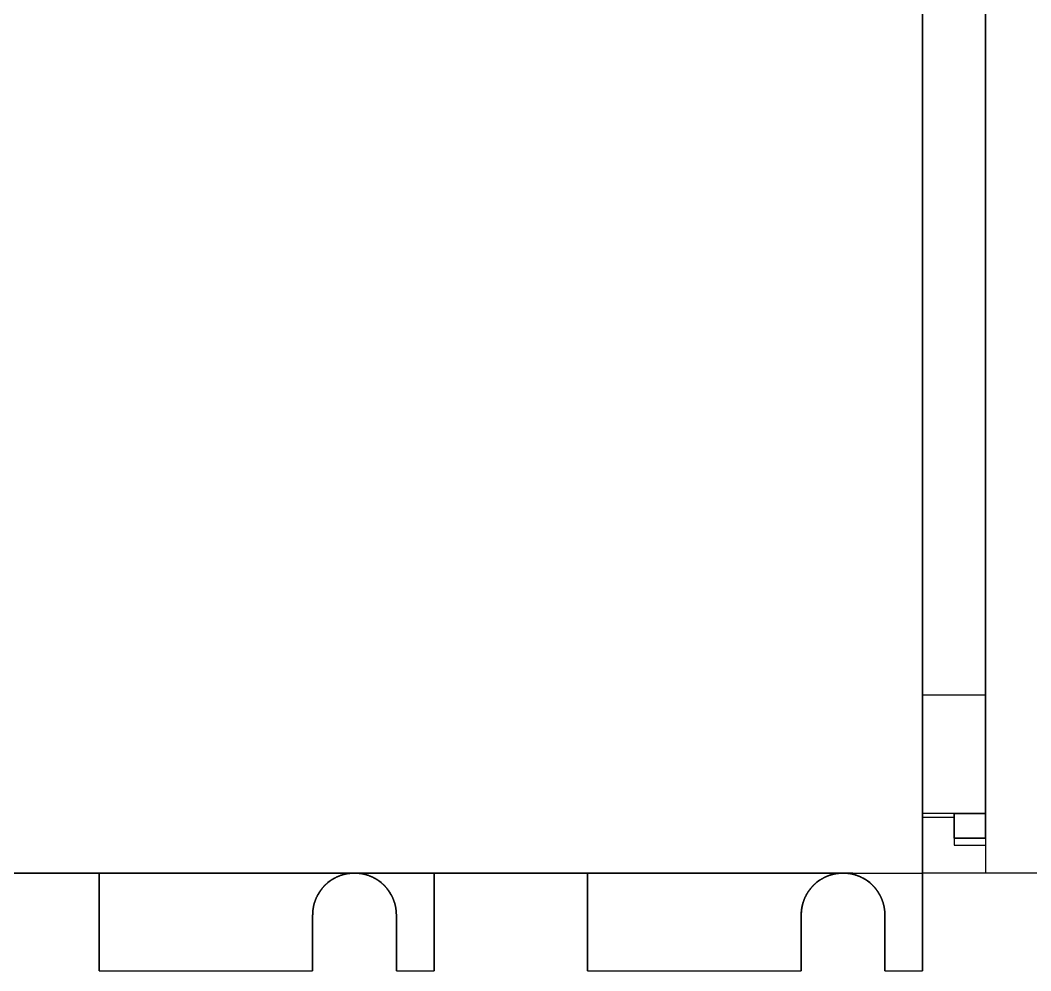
# Paper-space layout 'Sample Network Drawing - A1 Sheet' of a CAD drawing. Extents: x 49 to 806, y 22 to 564.
# Drawn here: x 581.06 to 588.3, y 123.68 to 130.48 of the extents above; entities that cross this region are included whole.
import ezdxf

# ---------------------------------------------------------------- set-up
doc = ezdxf.new("R2010")
doc.units = 0
doc.layers.add('N-EQPM-EXST', color=252, linetype='Continuous', lineweight=25)

psp = doc.layouts.new('Sample Network Drawing - A1 Sheet')

# ---------------------------------------------------------------- linework, layer by layer
at = {"layer": 'N-EQPM-EXST'}
for p, q in [((587.5297, 124.3752), (587.5297, 136.1752)), ((587.5297, 124.3752), (587.5297, 136.1752)), ((587.9797, 136.1752), (587.9797, 124.3752)), ((587.5297, 134.2502), (587.5297, 125.6502)), ((587.5297, 134.2502), (587.5297, 125.6502)), ((587.9797, 125.6502), (587.9797, 134.2502)), ((587.9797, 125.6502), (587.9797, 134.2502)), ((587.9797, 131.8502), (587.9797, 128.3502)), ((587.9797, 128.3502), (587.9797, 128.3502)), ((587.9797, 128.3502), (587.9797, 124.6252)), ((587.9797, 125.6502), (587.5297, 125.6502)), ((587.9797, 125.6502), (587.5297, 125.6502)), ((587.5297, 125.6502), (587.5297, 124.8021)), ((587.5297, 125.6502), (587.5297, 125.6502)), ((587.9797, 125.6502), (587.5297, 125.6502)), ((587.9797, 125.6502), (587.5297, 125.6502)), ((587.5297, 125.6502), (587.5297, 125.6502)), ((587.5297, 125.6502), (587.5297, 124.8021)), ((587.9797, 125.6502), (587.9797, 125.6502)), ((587.9797, 124.8021), (587.9797, 125.6502)), ((587.9797, 124.8021), (587.9797, 125.6502)), ((587.9797, 125.6502), (587.9797, 125.6502)), ((587.7547, 124.8021), (587.5297, 124.8021)), ((587.7547, 124.8021), (587.5297, 124.8021)), ((587.5297, 124.8021), (587.5297, 124.8021)), ((587.7547, 124.8021), (587.5297, 124.8021)), ((587.5297, 124.8021), (587.5297, 124.8021)), ((587.5297, 124.8021), (587.5297, 123.6752)), ((587.5297, 124.7752), (587.7547, 124.7752)), ((587.5297, 124.7752), (587.5297, 124.7752)), ((587.5297, 124.7752), (587.7547, 124.7752)), ((587.5297, 124.3752), (587.5297, 124.7752)), ((587.5297, 124.7752), (587.5297, 124.7752)), ((587.5297, 124.3752), (587.5297, 124.7752)), ((587.7547, 124.8021), (587.7547, 124.8002)), ((587.9797, 124.8021), (587.7547, 124.8021)), ((587.9797, 124.8021), (587.7547, 124.8021)), ((587.7547, 124.8021), (587.7547, 124.8021)), ((587.7547, 124.6252), (587.7547, 124.8021)), ((587.7547, 124.8021), (587.7547, 124.8002)), ((587.7547, 124.8021), (587.7547, 124.8021)), ((587.7547, 124.8002), (587.7547, 124.6252)), ((587.9797, 124.8002), (587.7547, 124.8002)), ((587.9797, 124.8002), (587.7547, 124.8002)), ((587.7547, 124.8002), (587.7547, 124.6252)), ((587.7547, 124.7752), (587.7547, 124.5752)), ((587.7547, 124.7752), (587.7547, 124.7752)), ((587.7547, 124.7752), (587.7547, 124.5752)), ((587.7547, 124.7752), (587.7547, 124.7752)), ((587.9797, 124.8002), (587.9797, 124.8021)), ((587.9797, 124.8002), (587.9797, 124.8021)), ((587.9797, 124.6252), (587.9797, 124.8002)), ((587.9797, 124.6252), (587.9797, 124.8002)), ((587.7547, 124.6252), (587.9797, 124.6252)), ((587.7547, 124.6252), (587.9797, 124.6252)), ((587.7547, 124.6252), (587.7547, 124.6252)), ((587.9797, 124.6252), (587.7547, 124.6252)), ((587.7547, 124.6252), (587.7547, 124.6252)), ((587.9797, 124.6252), (587.9797, 124.6252)), ((587.9797, 124.6252), (587.9797, 124.6252)), ((587.7547, 124.5752), (587.9797, 124.5752)), ((587.7547, 124.5752), (587.7547, 124.5752)), ((587.7547, 124.5752), (587.9797, 124.5752)), ((587.7547, 124.5752), (587.7547, 124.5752)), ((587.9797, 124.5752), (587.9797, 124.5752)), ((581.6297, 124.3752), (580.5297, 124.3752)), ((580.9797, 124.3752), (587.5297, 124.3752)), ((580.9797, 124.3752), (587.5297, 124.3752)), ((587.0297, 124.3752), (581.1297, 124.3752)), ((581.1297, 124.3752), (587.0297, 124.3752)), ((581.1297, 124.3752), (581.1297, 124.3752)), ((581.6297, 124.3752), (583.4597, 124.3752)), ((581.6297, 123.6752), (581.6297, 124.3752)), ((581.6297, 124.3752), (583.4597, 124.3752)), ((581.6297, 124.3752), (581.6297, 124.3752)), ((581.6297, 123.6752), (581.6297, 124.3752)), ((581.6297, 124.3752), (581.6297, 124.3752)), ((581.6297, 124.3752), (581.6297, 123.6752)), ((583.4597, 124.3752), (584.0297, 124.3752)), ((583.4597, 124.3752), (584.0297, 124.3752)), ((584.0297, 124.3752), (584.0297, 123.6752)), ((584.0297, 124.3752), (584.0297, 124.3752)), ((584.0297, 123.6752), (584.0297, 124.3752)), ((584.0297, 124.3752), (584.0297, 124.3752)), ((585.1297, 124.3752), (584.0297, 124.3752)), ((584.0297, 123.6752), (584.0297, 124.3752)), ((585.1297, 124.3752), (586.9597, 124.3752)), ((585.1297, 124.3752), (585.1297, 123.6752)), ((585.1297, 123.6752), (585.1297, 124.3752)), ((585.1297, 124.3752), (585.1297, 124.3752)), ((585.1297, 124.3752), (585.1297, 123.6752)), ((585.1297, 124.3752), (585.1297, 124.3752)), ((585.1297, 124.3752), (586.9597, 124.3752)), ((586.9597, 124.3752), (587.5297, 124.3752)), ((586.9597, 124.3752), (587.5297, 124.3752)), ((587.0297, 124.3752), (587.0297, 124.3752)), ((587.9797, 124.3752), (587.5297, 124.3752)), ((587.5297, 124.3752), (587.5297, 124.3752)), ((588.6297, 124.3752), (587.5297, 124.3752)), ((587.5297, 124.3752), (587.5297, 124.3752)), ((587.5297, 124.3752), (587.5297, 124.3752)), ((587.5297, 123.6752), (587.5297, 124.3752)), ((587.5297, 124.3752), (587.5297, 124.3752)), ((587.5297, 123.6752), (587.5297, 124.3752)), ((591.0297, 124.3752), (587.9797, 124.3752)), ((587.9797, 124.3752), (587.9797, 124.3752)), ((591.0297, 124.3752), (587.9797, 124.3752)), ((583.1597, 123.6752), (583.1597, 124.0752)), ((583.1597, 124.0752), (583.1597, 123.6752)), ((583.1597, 123.6752), (583.1597, 124.0752)), ((583.1597, 124.0752), (583.1597, 124.0752)), ((583.7597, 124.0752), (583.7597, 123.6752)), ((583.7597, 124.0752), (583.7597, 123.6752)), ((583.7597, 123.6752), (583.7597, 124.0752)), ((583.7597, 124.0752), (583.7597, 124.0752)), ((586.6597, 123.6752), (586.6597, 124.0752)), ((586.6597, 124.0752), (586.6597, 123.6752)), ((586.6597, 123.6752), (586.6597, 124.0752)), ((586.6597, 124.0752), (586.6597, 124.0752)), ((587.2597, 124.0752), (587.2597, 123.6752)), ((587.2597, 124.0752), (587.2597, 123.6752)), ((587.2597, 123.6752), (587.2597, 124.0752)), ((587.2597, 124.0752), (587.2597, 124.0752)), ((581.6297, 123.6752), (583.1597, 123.6752)), ((581.6297, 123.6752), (581.6297, 123.6752)), ((581.6297, 123.6752), (583.1597, 123.6752)), ((581.6297, 123.6752), (583.1597, 123.6752)), ((581.6297, 123.6752), (581.6297, 123.6752)), ((583.1597, 123.6752), (583.1597, 123.6752)), ((583.1597, 123.6752), (583.1597, 123.6752)), ((583.7597, 123.6752), (583.7597, 123.6752)), ((583.7597, 123.6752), (584.0297, 123.6752)), ((583.7597, 123.6752), (584.0297, 123.6752)), ((583.7597, 123.6752), (584.0297, 123.6752)), ((583.7597, 123.6752), (583.7597, 123.6752)), ((584.0297, 123.6752), (584.0297, 123.6752)), ((584.0297, 123.6752), (584.0297, 123.6752)), ((585.1297, 123.6752), (586.6597, 123.6752)), ((585.1297, 123.6752), (585.1297, 123.6752)), ((585.1297, 123.6752), (586.6597, 123.6752)), ((585.1297, 123.6752), (586.6597, 123.6752)), ((585.1297, 123.6752), (585.1297, 123.6752)), ((586.6597, 123.6752), (586.6597, 123.6752)), ((586.6597, 123.6752), (586.6597, 123.6752)), ((587.2597, 123.6752), (587.5297, 123.6752)), ((587.2597, 123.6752), (587.2597, 123.6752)), ((587.2597, 123.6752), (587.5297, 123.6752)), ((587.2597, 123.6752), (587.5297, 123.6752)), ((587.2597, 123.6752), (587.2597, 123.6752)), ((587.5297, 123.6752), (587.5297, 123.6752)), ((587.5297, 123.6752), (587.5297, 123.6752))]:
    psp.add_line(p, q, dxfattribs=at)
at = {"layer": 'N-EQPM-EXST', "flags": 128}
for points in [[(583.1601, 124.0752), (583.1601, 124.0776), (583.1601, 124.08), (583.1601, 124.0824), (583.1602, 124.0849), (583.1603, 124.0873), (583.1604, 124.0897), (583.1605, 124.0921), (583.1607, 124.0945), (583.1608, 124.0969), (583.161, 124.0993), (583.1612, 124.1017), (583.1614, 124.1041), (583.1617, 124.1065), (583.162, 124.1089), (583.1623, 124.1114), (583.1625, 124.1137), (583.1629, 124.1161), (583.1632, 124.1185), (583.1636, 124.1209), (583.1639, 124.1233), (583.1643, 124.1257), (583.1648, 124.1281), (583.1652, 124.1304), (583.1656, 124.1328), (583.1661, 124.1352), (583.1666, 124.1376), (583.1671, 124.1399), (583.1676, 124.1423), (583.1682, 124.1446), (583.1688, 124.147), (583.1693, 124.1493), (583.17, 124.1517), (583.1706, 124.154), (583.1712, 124.1563), (583.1719, 124.1586), (583.1726, 124.161), (583.1733, 124.1633), (583.174, 124.1656), (583.1747, 124.1679), (583.1755, 124.1702), (583.1763, 124.1725), (583.177, 124.1748), (583.1778, 124.177), (583.1787, 124.1793), (583.1795, 124.1816), (583.1804, 124.1838), (583.1813, 124.1861), (583.1822, 124.1883), (583.1831, 124.1906), (583.184, 124.1928), (583.185, 124.195), (583.186, 124.1972), (583.187, 124.1994), (583.188, 124.2016), (583.189, 124.2038), (583.19, 124.206), (583.1911, 124.2081), (583.1922, 124.2103), (583.1933, 124.2125), (583.1944, 124.2146), (583.1955, 124.2167), (583.1967, 124.2189), (583.1978, 124.221), (583.199, 124.2231), (583.2002, 124.2252), (583.2014, 124.2273), (583.2026, 124.2293), (583.2039, 124.2314), (583.2052, 124.2335), (583.2065, 124.2355), (583.2078, 124.2376), (583.2091, 124.2396), (583.2104, 124.2416), (583.2117, 124.2436), (583.2131, 124.2456), (583.2145, 124.2476), (583.2159, 124.2495), (583.2173, 124.2515), (583.2187, 124.2535), (583.2202, 124.2554), (583.2216, 124.2573), (583.2231, 124.2592), (583.2246, 124.2611), (583.2261, 124.263), (583.2276, 124.2649), (583.2291, 124.2668), (583.2307, 124.2686), (583.2323, 124.2705), (583.2338, 124.2723), (583.2354, 124.2741), (583.237, 124.2759), (583.2386, 124.2777), (583.2403, 124.2795), (583.242, 124.2812), (583.2436, 124.283), (583.2453, 124.2847), (583.247, 124.2865), (583.2487, 124.2882), (583.2504, 124.2898), (583.2521, 124.2915), (583.2539, 124.2932), (583.2557, 124.2949), (583.2574, 124.2965), (583.2592, 124.2981), (583.261, 124.2997), (583.2628, 124.3013), (583.2647, 124.3029), (583.2665, 124.3045), (583.2683, 124.306), (583.2702, 124.3076), (583.2721, 124.3091), (583.274, 124.3106), (583.2759, 124.3121), (583.2778, 124.3135), (583.2797, 124.315), (583.2817, 124.3165), (583.2836, 124.3179), (583.2855, 124.3193), (583.2875, 124.3207), (583.2895, 124.3221), (583.2915, 124.3234), (583.2935, 124.3248), (583.2955, 124.3261), (583.2975, 124.3274), (583.2996, 124.3287), (583.3016, 124.33), (583.3037, 124.3313), (583.3057, 124.3325), (583.3078, 124.3338), (583.3099, 124.335), (583.312, 124.3362), (583.3141, 124.3374), (583.3162, 124.3385), (583.3183, 124.3397), (583.3205, 124.3408), (583.3226, 124.3419), (583.3248, 124.343), (583.3269, 124.3441), (583.3291, 124.3452), (583.3313, 124.3462), (583.3334, 124.3472), (583.3356, 124.3482), (583.3378, 124.3492), (583.3401, 124.3502), (583.3423, 124.3512), (583.3445, 124.3521), (583.3467, 124.353), (583.349, 124.3539), (583.3512, 124.3548), (583.3535, 124.3557), (583.3557, 124.3565), (583.358, 124.3573), (583.3603, 124.3582), (583.3625, 124.359), (583.3648, 124.3597), (583.3671, 124.3605), (583.3694, 124.3612), (583.3717, 124.3619), (583.3741, 124.3626), (583.3764, 124.3633), (583.3787, 124.364), (583.381, 124.3646), (583.3833, 124.3652), (583.3857, 124.3659), (583.388, 124.3664), (583.3904, 124.367), (583.3927, 124.3676), (583.3951, 124.3681), (583.3974, 124.3686), (583.3998, 124.3691), (583.4022, 124.3696), (583.4045, 124.37), (583.4069, 124.3705), (583.4093, 124.3709), (583.4117, 124.3713), (583.4141, 124.3717), (583.4164, 124.372), (583.4188, 124.3724), (583.4212, 124.3727), (583.4236, 124.373), (583.426, 124.3732), (583.4284, 124.3735), (583.4308, 124.3738), (583.4332, 124.374), (583.4356, 124.3742), (583.438, 124.3744), (583.4404, 124.3746), (583.4428, 124.3747), (583.4453, 124.3748), (583.4477, 124.3749), (583.4501, 124.375), (583.4525, 124.3751), (583.4549, 124.3751), (583.4573, 124.3752), (583.4597, 124.3752), (583.4622, 124.3752), (583.4646, 124.3751), (583.467, 124.3751), (583.4694, 124.375), (583.4718, 124.3749), (583.4742, 124.3748), (583.4766, 124.3747), (583.479, 124.3746), (583.4814, 124.3744), (583.4838, 124.3742), (583.4863, 124.374), (583.4886, 124.3738), (583.4911, 124.3735), (583.4935, 124.3732), (583.4958, 124.373), (583.4983, 124.3727), (583.5007, 124.3724), (583.503, 124.372), (583.5054, 124.3717), (583.5078, 124.3713), (583.5102, 124.3709), (583.5126, 124.3705), (583.5149, 124.37), (583.5173, 124.3696), (583.5197, 124.3691), (583.522, 124.3686), (583.5244, 124.3681), (583.5268, 124.3676), (583.5291, 124.367), (583.5315, 124.3664), (583.5338, 124.3659), (583.5361, 124.3652), (583.5385, 124.3646), (583.5408, 124.364), (583.5431, 124.3633), (583.5454, 124.3626), (583.5477, 124.3619), (583.55, 124.3612), (583.5523, 124.3605), (583.5546, 124.3597), (583.5569, 124.359), (583.5592, 124.3582), (583.5615, 124.3573), (583.5637, 124.3565), (583.566, 124.3557), (583.5683, 124.3548), (583.5705, 124.3539), (583.5727, 124.353), (583.575, 124.3521), (583.5772, 124.3512), (583.5794, 124.3502), (583.5816, 124.3492), (583.5838, 124.3482), (583.586, 124.3472), (583.5882, 124.3462), (583.5904, 124.3452), (583.5926, 124.3441), (583.5947, 124.343), (583.5969, 124.3419), (583.599, 124.3408), (583.6011, 124.3397), (583.6033, 124.3385), (583.6054, 124.3374), (583.6075, 124.3362), (583.6096, 124.335), (583.6117, 124.3338), (583.6137, 124.3325), (583.6158, 124.3313), (583.6179, 124.33), (583.6199, 124.3287), (583.6219, 124.3274), (583.624, 124.3261), (583.626, 124.3248), (583.628, 124.3234), (583.63, 124.3221), (583.6319, 124.3207), (583.6339, 124.3193), (583.6359, 124.3179), (583.6378, 124.3165), (583.6398, 124.315), (583.6417, 124.3135), (583.6436, 124.3121), (583.6455, 124.3106), (583.6474, 124.3091), (583.6493, 124.3076), (583.6511, 124.306), (583.653, 124.3045), (583.6548, 124.3029), (583.6566, 124.3013), (583.6584, 124.2997), (583.6602, 124.2981), (583.662, 124.2965), (583.6638, 124.2949), (583.6656, 124.2932), (583.6673, 124.2915), (583.6691, 124.2898), (583.6708, 124.2882), (583.6725, 124.2865), (583.6742, 124.2847), (583.6759, 124.283), (583.6775, 124.2812), (583.6792, 124.2795), (583.6808, 124.2777), (583.6824, 124.2759), (583.684, 124.2741), (583.6856, 124.2723), (583.6872, 124.2705), (583.6888, 124.2686), (583.6903, 124.2668), (583.6919, 124.2649), (583.6934, 124.263), (583.6949, 124.2611), (583.6964, 124.2592), (583.6978, 124.2573), (583.6993, 124.2554), (583.7008, 124.2535), (583.7022, 124.2515), (583.7036, 124.2495), (583.705, 124.2476), (583.7064, 124.2456), (583.7077, 124.2436), (583.7091, 124.2416), (583.7104, 124.2396), (583.7117, 124.2376), (583.713, 124.2355), (583.7143, 124.2335), (583.7156, 124.2314), (583.7168, 124.2293), (583.718, 124.2273), (583.7193, 124.2252), (583.7205, 124.2231), (583.7216, 124.221), (583.7228, 124.2189), (583.7239, 124.2167), (583.7251, 124.2146), (583.7262, 124.2125), (583.7273, 124.2103), (583.7284, 124.2081), (583.7294, 124.206), (583.7305, 124.2038), (583.7315, 124.2016), (583.7325, 124.1994), (583.7335, 124.1972), (583.7345, 124.195), (583.7354, 124.1928), (583.7364, 124.1906), (583.7373, 124.1883), (583.7382, 124.1861), (583.7391, 124.1838), (583.7399, 124.1816), (583.7408, 124.1793), (583.7416, 124.177), (583.7424, 124.1748), (583.7432, 124.1725), (583.744, 124.1702), (583.7447, 124.1679), (583.7455, 124.1656), (583.7462, 124.1633), (583.7469, 124.161), (583.7476, 124.1586), (583.7482, 124.1563), (583.7489, 124.154), (583.7495, 124.1517), (583.7501, 124.1493), (583.7507, 124.147), (583.7513, 124.1446), (583.7518, 124.1423), (583.7523, 124.1399), (583.7528, 124.1376), (583.7533, 124.1352), (583.7538, 124.1328), (583.7543, 124.1304), (583.7547, 124.1281), (583.7551, 124.1257), (583.7555, 124.1233), (583.7559, 124.1209), (583.7563, 124.1185), (583.7566, 124.1161), (583.7569, 124.1137), (583.7572, 124.1114), (583.7575, 124.1089), (583.7578, 124.1065), (583.758, 124.1041), (583.7582, 124.1017), (583.7584, 124.0993), (583.7586, 124.0969), (583.7588, 124.0945), (583.7589, 124.0921), (583.759, 124.0897), (583.7592, 124.0873), (583.7592, 124.0849), (583.7593, 124.0824), (583.7594, 124.08), (583.7594, 124.0776), (583.7594, 124.0752), (583.7594, 124.0776), (583.7594, 124.08), (583.7593, 124.0824), (583.7592, 124.0849), (583.7592, 124.0873), (583.759, 124.0897), (583.7589, 124.0921), (583.7588, 124.0945), (583.7586, 124.0969), (583.7584, 124.0993), (583.7582, 124.1017), (583.758, 124.1041), (583.7578, 124.1065), (583.7575, 124.1089), (583.7572, 124.1114), (583.7569, 124.1137), (583.7566, 124.1161), (583.7563, 124.1185), (583.7559, 124.1209), (583.7555, 124.1233), (583.7551, 124.1257), (583.7547, 124.1281), (583.7543, 124.1304), (583.7538, 124.1328), (583.7533, 124.1352), (583.7528, 124.1376), (583.7523, 124.1399), (583.7518, 124.1423), (583.7513, 124.1446), (583.7507, 124.147), (583.7501, 124.1493), (583.7495, 124.1517), (583.7489, 124.154), (583.7482, 124.1563), (583.7476, 124.1586), (583.7469, 124.161), (583.7462, 124.1633), (583.7455, 124.1656), (583.7447, 124.1679), (583.744, 124.1702), (583.7432, 124.1725), (583.7424, 124.1748), (583.7416, 124.177), (583.7408, 124.1793), (583.7399, 124.1816), (583.7391, 124.1838), (583.7382, 124.1861), (583.7373, 124.1883), (583.7364, 124.1906), (583.7354, 124.1928), (583.7345, 124.195), (583.7335, 124.1972), (583.7325, 124.1994), (583.7315, 124.2016), (583.7305, 124.2038), (583.7294, 124.206), (583.7284, 124.2081), (583.7273, 124.2103), (583.7262, 124.2125), (583.7251, 124.2146), (583.7239, 124.2167), (583.7228, 124.2189), (583.7216, 124.221), (583.7205, 124.2231), (583.7193, 124.2252), (583.718, 124.2273), (583.7168, 124.2293), (583.7156, 124.2314), (583.7143, 124.2335), (583.713, 124.2355), (583.7117, 124.2376), (583.7104, 124.2396), (583.7091, 124.2416), (583.7077, 124.2436), (583.7064, 124.2456), (583.705, 124.2476), (583.7036, 124.2495), (583.7022, 124.2515), (583.7008, 124.2535), (583.6993, 124.2554), (583.6978, 124.2573), (583.6964, 124.2592), (583.6949, 124.2611), (583.6934, 124.263), (583.6919, 124.2649), (583.6903, 124.2668), (583.6888, 124.2686), (583.6872, 124.2705), (583.6856, 124.2723), (583.684, 124.2741), (583.6824, 124.2759), (583.6808, 124.2777), (583.6792, 124.2795), (583.6775, 124.2812), (583.6759, 124.283), (583.6742, 124.2847), (583.6725, 124.2865), (583.6708, 124.2882), (583.6691, 124.2898), (583.6673, 124.2915), (583.6656, 124.2932), (583.6638, 124.2949), (583.662, 124.2965), (583.6602, 124.2981), (583.6584, 124.2997), (583.6566, 124.3013), (583.6548, 124.3029), (583.653, 124.3045), (583.6511, 124.306), (583.6493, 124.3076), (583.6474, 124.3091), (583.6455, 124.3106), (583.6436, 124.3121), (583.6417, 124.3135), (583.6398, 124.315), (583.6378, 124.3165), (583.6359, 124.3179), (583.6339, 124.3193), (583.6319, 124.3207), (583.63, 124.3221), (583.628, 124.3234), (583.626, 124.3248), (583.624, 124.3261), (583.6219, 124.3274), (583.6199, 124.3287), (583.6179, 124.33), (583.6158, 124.3313), (583.6137, 124.3325), (583.6117, 124.3338), (583.6096, 124.335), (583.6075, 124.3362), (583.6054, 124.3374), (583.6033, 124.3385), (583.6011, 124.3397), (583.599, 124.3408), (583.5969, 124.3419), (583.5947, 124.343), (583.5926, 124.3441), (583.5904, 124.3452), (583.5882, 124.3462), (583.586, 124.3472), (583.5838, 124.3482), (583.5816, 124.3492), (583.5794, 124.3502), (583.5772, 124.3512), (583.575, 124.3521), (583.5727, 124.353), (583.5705, 124.3539), (583.5683, 124.3548), (583.566, 124.3557), (583.5637, 124.3565), (583.5615, 124.3573), (583.5592, 124.3582), (583.5569, 124.359), (583.5546, 124.3597), (583.5523, 124.3605), (583.55, 124.3612), (583.5477, 124.3619), (583.5454, 124.3626), (583.5431, 124.3633), (583.5408, 124.364), (583.5385, 124.3646), (583.5361, 124.3652), (583.5338, 124.3659), (583.5315, 124.3664), (583.5291, 124.367), (583.5268, 124.3676), (583.5244, 124.3681), (583.522, 124.3686), (583.5197, 124.3691), (583.5173, 124.3696), (583.5149, 124.37), (583.5126, 124.3705), (583.5102, 124.3709), (583.5078, 124.3713), (583.5054, 124.3717), (583.503, 124.372), (583.5007, 124.3724), (583.4983, 124.3727), (583.4958, 124.373), (583.4935, 124.3732), (583.4911, 124.3735), (583.4886, 124.3738), (583.4863, 124.374), (583.4838, 124.3742), (583.4814, 124.3744), (583.479, 124.3746), (583.4766, 124.3747), (583.4742, 124.3748), (583.4718, 124.3749), (583.4694, 124.375), (583.467, 124.3751), (583.4646, 124.3751), (583.4622, 124.3752), (583.4597, 124.3752), (583.4573, 124.3752), (583.4549, 124.3751), (583.4525, 124.3751), (583.4501, 124.375), (583.4477, 124.3749), (583.4453, 124.3748), (583.4428, 124.3747), (583.4404, 124.3746), (583.438, 124.3744), (583.4356, 124.3742), (583.4332, 124.374), (583.4308, 124.3738), (583.4284, 124.3735), (583.426, 124.3732), (583.4236, 124.373), (583.4212, 124.3727), (583.4188, 124.3724), (583.4164, 124.372), (583.4141, 124.3717), (583.4117, 124.3713), (583.4093, 124.3709), (583.4069, 124.3705), (583.4045, 124.37), (583.4022, 124.3696), (583.3998, 124.3691), (583.3974, 124.3686), (583.3951, 124.3681), (583.3927, 124.3676), (583.3904, 124.367), (583.388, 124.3664), (583.3857, 124.3659), (583.3833, 124.3652), (583.381, 124.3646), (583.3787, 124.364), (583.3764, 124.3633), (583.3741, 124.3626), (583.3717, 124.3619), (583.3694, 124.3612), (583.3671, 124.3605), (583.3648, 124.3597), (583.3625, 124.359), (583.3603, 124.3582), (583.358, 124.3573), (583.3557, 124.3565), (583.3535, 124.3557), (583.3512, 124.3548), (583.349, 124.3539), (583.3467, 124.353), (583.3445, 124.3521), (583.3423, 124.3512), (583.3401, 124.3502), (583.3378, 124.3492), (583.3356, 124.3482), (583.3334, 124.3472), (583.3313, 124.3462), (583.3291, 124.3452), (583.3269, 124.3441), (583.3248, 124.343), (583.3226, 124.3419), (583.3205, 124.3408), (583.3183, 124.3397), (583.3162, 124.3385), (583.3141, 124.3374), (583.312, 124.3362), (583.3099, 124.335), (583.3078, 124.3338), (583.3057, 124.3325), (583.3037, 124.3313), (583.3016, 124.33), (583.2996, 124.3287), (583.2975, 124.3274), (583.2955, 124.3261), (583.2935, 124.3248), (583.2915, 124.3234), (583.2895, 124.3221), (583.2875, 124.3207), (583.2855, 124.3193), (583.2836, 124.3179), (583.2817, 124.3165), (583.2797, 124.315), (583.2778, 124.3135), (583.2759, 124.3121), (583.274, 124.3106), (583.2721, 124.3091), (583.2702, 124.3076), (583.2683, 124.306), (583.2665, 124.3045), (583.2647, 124.3029), (583.2628, 124.3013), (583.261, 124.2997), (583.2592, 124.2981), (583.2574, 124.2965), (583.2557, 124.2949), (583.2539, 124.2932), (583.2521, 124.2915), (583.2504, 124.2898), (583.2487, 124.2882), (583.247, 124.2865), (583.2453, 124.2847), (583.2436, 124.283), (583.242, 124.2812), (583.2403, 124.2795), (583.2386, 124.2777), (583.237, 124.2759), (583.2354, 124.2741), (583.2338, 124.2723), (583.2323, 124.2705), (583.2307, 124.2686), (583.2291, 124.2668), (583.2276, 124.2649), (583.2261, 124.263), (583.2246, 124.2611), (583.2231, 124.2592), (583.2216, 124.2573), (583.2202, 124.2554), (583.2187, 124.2535), (583.2173, 124.2515), (583.2159, 124.2495), (583.2145, 124.2476), (583.2131, 124.2456), (583.2117, 124.2436), (583.2104, 124.2416), (583.2091, 124.2396), (583.2078, 124.2376), (583.2065, 124.2355), (583.2052, 124.2335), (583.2039, 124.2314), (583.2026, 124.2293), (583.2014, 124.2273), (583.2002, 124.2252), (583.199, 124.2231), (583.1978, 124.221), (583.1967, 124.2189), (583.1955, 124.2167), (583.1944, 124.2146), (583.1933, 124.2125), (583.1922, 124.2103), (583.1911, 124.2081), (583.19, 124.206), (583.189, 124.2038), (583.188, 124.2016), (583.187, 124.1994), (583.186, 124.1972), (583.185, 124.195), (583.184, 124.1928), (583.1831, 124.1906), (583.1822, 124.1883), (583.1813, 124.1861), (583.1804, 124.1838), (583.1795, 124.1816), (583.1787, 124.1793), (583.1778, 124.177), (583.177, 124.1748), (583.1763, 124.1725), (583.1755, 124.1702), (583.1747, 124.1679), (583.174, 124.1656), (583.1733, 124.1633), (583.1726, 124.161), (583.1719, 124.1586), (583.1712, 124.1563), (583.1706, 124.154), (583.17, 124.1517), (583.1693, 124.1493), (583.1688, 124.147), (583.1682, 124.1446), (583.1676, 124.1423), (583.1671, 124.1399), (583.1666, 124.1376), (583.1661, 124.1352), (583.1656, 124.1328), (583.1652, 124.1304), (583.1648, 124.1281), (583.1643, 124.1257), (583.1639, 124.1233), (583.1636, 124.1209), (583.1632, 124.1185), (583.1629, 124.1161), (583.1625, 124.1137), (583.1623, 124.1114), (583.162, 124.1089), (583.1617, 124.1065), (583.1614, 124.1041), (583.1612, 124.1017), (583.161, 124.0993), (583.1608, 124.0969), (583.1607, 124.0945), (583.1605, 124.0921), (583.1604, 124.0897), (583.1603, 124.0873), (583.1602, 124.0849), (583.1601, 124.0824), (583.1601, 124.08), (583.1601, 124.0776)], [(586.6601, 124.0752), (586.6601, 124.0776), (586.6601, 124.08), (586.6601, 124.0824), (586.6602, 124.0849), (586.6603, 124.0873), (586.6604, 124.0897), (586.6605, 124.0921), (586.6607, 124.0945), (586.6608, 124.0969), (586.661, 124.0993), (586.6612, 124.1017), (586.6614, 124.1041), (586.6617, 124.1065), (586.662, 124.1089), (586.6623, 124.1114), (586.6625, 124.1137), (586.6629, 124.1161), (586.6632, 124.1185), (586.6636, 124.1209), (586.6639, 124.1233), (586.6643, 124.1257), (586.6648, 124.1281), (586.6652, 124.1304), (586.6656, 124.1328), (586.6661, 124.1352), (586.6666, 124.1376), (586.6671, 124.1399), (586.6676, 124.1423), (586.6682, 124.1446), (586.6688, 124.147), (586.6693, 124.1493), (586.67, 124.1517), (586.6706, 124.154), (586.6712, 124.1563), (586.6719, 124.1586), (586.6726, 124.161), (586.6733, 124.1633), (586.674, 124.1656), (586.6747, 124.1679), (586.6755, 124.1702), (586.6763, 124.1725), (586.677, 124.1748), (586.6778, 124.177), (586.6787, 124.1793), (586.6795, 124.1816), (586.6804, 124.1838), (586.6813, 124.1861), (586.6822, 124.1883), (586.6831, 124.1906), (586.684, 124.1928), (586.685, 124.195), (586.686, 124.1972), (586.687, 124.1994), (586.688, 124.2016), (586.689, 124.2038), (586.69, 124.206), (586.6911, 124.2081), (586.6922, 124.2103), (586.6933, 124.2125), (586.6944, 124.2146), (586.6955, 124.2167), (586.6967, 124.2189), (586.6978, 124.221), (586.699, 124.2231), (586.7002, 124.2252), (586.7014, 124.2273), (586.7026, 124.2293), (586.7039, 124.2314), (586.7052, 124.2335), (586.7065, 124.2355), (586.7078, 124.2376), (586.7091, 124.2396), (586.7104, 124.2416), (586.7117, 124.2436), (586.7131, 124.2456), (586.7145, 124.2476), (586.7159, 124.2495), (586.7173, 124.2515), (586.7187, 124.2535), (586.7202, 124.2554), (586.7216, 124.2573), (586.7231, 124.2592), (586.7246, 124.2611), (586.7261, 124.263), (586.7276, 124.2649), (586.7291, 124.2668), (586.7307, 124.2686), (586.7323, 124.2705), (586.7338, 124.2723), (586.7354, 124.2741), (586.737, 124.2759), (586.7386, 124.2777), (586.7403, 124.2795), (586.742, 124.2812), (586.7436, 124.283), (586.7453, 124.2847), (586.747, 124.2865), (586.7487, 124.2882), (586.7504, 124.2898), (586.7521, 124.2915), (586.7539, 124.2932), (586.7557, 124.2949), (586.7574, 124.2965), (586.7592, 124.2981), (586.761, 124.2997), (586.7628, 124.3013), (586.7647, 124.3029), (586.7665, 124.3045), (586.7683, 124.306), (586.7702, 124.3076), (586.7721, 124.3091), (586.774, 124.3106), (586.7759, 124.3121), (586.7778, 124.3135), (586.7797, 124.315), (586.7817, 124.3165), (586.7836, 124.3179), (586.7855, 124.3193), (586.7875, 124.3207), (586.7895, 124.3221), (586.7915, 124.3234), (586.7935, 124.3248), (586.7955, 124.3261), (586.7975, 124.3274), (586.7996, 124.3287), (586.8016, 124.33), (586.8037, 124.3313), (586.8057, 124.3325), (586.8078, 124.3338), (586.8099, 124.335), (586.812, 124.3362), (586.8141, 124.3374), (586.8162, 124.3385), (586.8183, 124.3397), (586.8205, 124.3408), (586.8226, 124.3419), (586.8248, 124.343), (586.8269, 124.3441), (586.8291, 124.3452), (586.8313, 124.3462), (586.8334, 124.3472), (586.8356, 124.3482), (586.8378, 124.3492), (586.8401, 124.3502), (586.8423, 124.3512), (586.8445, 124.3521), (586.8467, 124.353), (586.849, 124.3539), (586.8512, 124.3548), (586.8535, 124.3557), (586.8557, 124.3565), (586.858, 124.3573), (586.8603, 124.3582), (586.8625, 124.359), (586.8648, 124.3597), (586.8671, 124.3605), (586.8694, 124.3612), (586.8717, 124.3619), (586.8741, 124.3626), (586.8764, 124.3633), (586.8787, 124.364), (586.881, 124.3646), (586.8833, 124.3652), (586.8857, 124.3659), (586.888, 124.3664), (586.8904, 124.367), (586.8927, 124.3676), (586.8951, 124.3681), (586.8974, 124.3686), (586.8998, 124.3691), (586.9022, 124.3696), (586.9045, 124.37), (586.9069, 124.3705), (586.9093, 124.3709), (586.9117, 124.3713), (586.9141, 124.3717), (586.9164, 124.372), (586.9188, 124.3724), (586.9212, 124.3727), (586.9236, 124.373), (586.926, 124.3732), (586.9284, 124.3735), (586.9308, 124.3738), (586.9332, 124.374), (586.9356, 124.3742), (586.938, 124.3744), (586.9404, 124.3746), (586.9428, 124.3747), (586.9453, 124.3748), (586.9477, 124.3749), (586.9501, 124.375), (586.9525, 124.3751), (586.9549, 124.3751), (586.9573, 124.3752), (586.9597, 124.3752), (586.9622, 124.3752), (586.9646, 124.3751), (586.967, 124.3751), (586.9694, 124.375), (586.9718, 124.3749), (586.9742, 124.3748), (586.9766, 124.3747), (586.979, 124.3746), (586.9814, 124.3744), (586.9838, 124.3742), (586.9863, 124.374), (586.9886, 124.3738), (586.9911, 124.3735), (586.9935, 124.3732), (586.9958, 124.373), (586.9983, 124.3727), (587.0007, 124.3724), (587.003, 124.372), (587.0054, 124.3717), (587.0078, 124.3713), (587.0102, 124.3709), (587.0126, 124.3705), (587.0149, 124.37), (587.0173, 124.3696), (587.0197, 124.3691), (587.022, 124.3686), (587.0244, 124.3681), (587.0268, 124.3676), (587.0291, 124.367), (587.0315, 124.3664), (587.0338, 124.3659), (587.0361, 124.3652), (587.0385, 124.3646), (587.0408, 124.364), (587.0431, 124.3633), (587.0454, 124.3626), (587.0477, 124.3619), (587.05, 124.3612), (587.0523, 124.3605), (587.0546, 124.3597), (587.0569, 124.359), (587.0592, 124.3582), (587.0615, 124.3573), (587.0637, 124.3565), (587.066, 124.3557), (587.0683, 124.3548), (587.0705, 124.3539), (587.0727, 124.353), (587.075, 124.3521), (587.0772, 124.3512), (587.0794, 124.3502), (587.0816, 124.3492), (587.0838, 124.3482), (587.086, 124.3472), (587.0882, 124.3462), (587.0904, 124.3452), (587.0926, 124.3441), (587.0947, 124.343), (587.0969, 124.3419), (587.099, 124.3408), (587.1011, 124.3397), (587.1033, 124.3385), (587.1054, 124.3374), (587.1075, 124.3362), (587.1096, 124.335), (587.1117, 124.3338), (587.1137, 124.3325), (587.1158, 124.3313), (587.1179, 124.33), (587.1199, 124.3287), (587.1219, 124.3274), (587.124, 124.3261), (587.126, 124.3248), (587.128, 124.3234), (587.13, 124.3221), (587.1319, 124.3207), (587.1339, 124.3193), (587.1359, 124.3179), (587.1378, 124.3165), (587.1398, 124.315), (587.1417, 124.3135), (587.1436, 124.3121), (587.1455, 124.3106), (587.1474, 124.3091), (587.1493, 124.3076), (587.1511, 124.306), (587.153, 124.3045), (587.1548, 124.3029), (587.1566, 124.3013), (587.1584, 124.2997), (587.1602, 124.2981), (587.162, 124.2965), (587.1638, 124.2949), (587.1656, 124.2932), (587.1673, 124.2915), (587.1691, 124.2898), (587.1708, 124.2882), (587.1725, 124.2865), (587.1742, 124.2847), (587.1759, 124.283), (587.1775, 124.2812), (587.1792, 124.2795), (587.1808, 124.2777), (587.1824, 124.2759), (587.184, 124.2741), (587.1856, 124.2723), (587.1872, 124.2705), (587.1888, 124.2686), (587.1903, 124.2668), (587.1919, 124.2649), (587.1934, 124.263), (587.1949, 124.2611), (587.1964, 124.2592), (587.1978, 124.2573), (587.1993, 124.2554), (587.2008, 124.2535), (587.2022, 124.2515), (587.2036, 124.2495), (587.205, 124.2476), (587.2064, 124.2456), (587.2077, 124.2436), (587.2091, 124.2416), (587.2104, 124.2396), (587.2117, 124.2376), (587.213, 124.2355), (587.2143, 124.2335), (587.2156, 124.2314), (587.2168, 124.2293), (587.218, 124.2273), (587.2193, 124.2252), (587.2205, 124.2231), (587.2216, 124.221), (587.2228, 124.2189), (587.2239, 124.2167), (587.2251, 124.2146), (587.2262, 124.2125), (587.2273, 124.2103), (587.2284, 124.2081), (587.2294, 124.206), (587.2305, 124.2038), (587.2315, 124.2016), (587.2325, 124.1994), (587.2335, 124.1972), (587.2345, 124.195), (587.2354, 124.1928), (587.2364, 124.1906), (587.2373, 124.1883), (587.2382, 124.1861), (587.2391, 124.1838), (587.2399, 124.1816), (587.2408, 124.1793), (587.2416, 124.177), (587.2424, 124.1748), (587.2432, 124.1725), (587.244, 124.1702), (587.2447, 124.1679), (587.2455, 124.1656), (587.2462, 124.1633), (587.2469, 124.161), (587.2476, 124.1586), (587.2482, 124.1563), (587.2489, 124.154), (587.2495, 124.1517), (587.2501, 124.1493), (587.2507, 124.147), (587.2513, 124.1446), (587.2518, 124.1423), (587.2523, 124.1399), (587.2528, 124.1376), (587.2533, 124.1352), (587.2538, 124.1328), (587.2543, 124.1304), (587.2547, 124.1281), (587.2551, 124.1257), (587.2555, 124.1233), (587.2559, 124.1209), (587.2563, 124.1185), (587.2566, 124.1161), (587.2569, 124.1137), (587.2572, 124.1114), (587.2575, 124.1089), (587.2578, 124.1065), (587.258, 124.1041), (587.2582, 124.1017), (587.2584, 124.0993), (587.2586, 124.0969), (587.2588, 124.0945), (587.2589, 124.0921), (587.259, 124.0897), (587.2592, 124.0873), (587.2592, 124.0849), (587.2593, 124.0824), (587.2594, 124.08), (587.2594, 124.0776), (587.2594, 124.0752), (587.2594, 124.0776), (587.2594, 124.08), (587.2593, 124.0824), (587.2592, 124.0849), (587.2592, 124.0873), (587.259, 124.0897), (587.2589, 124.0921), (587.2588, 124.0945), (587.2586, 124.0969), (587.2584, 124.0993), (587.2582, 124.1017), (587.258, 124.1041), (587.2578, 124.1065), (587.2575, 124.1089), (587.2572, 124.1114), (587.2569, 124.1137), (587.2566, 124.1161), (587.2563, 124.1185), (587.2559, 124.1209), (587.2555, 124.1233), (587.2551, 124.1257), (587.2547, 124.1281), (587.2543, 124.1304), (587.2538, 124.1328), (587.2533, 124.1352), (587.2528, 124.1376), (587.2523, 124.1399), (587.2518, 124.1423), (587.2513, 124.1446), (587.2507, 124.147), (587.2501, 124.1493), (587.2495, 124.1517), (587.2489, 124.154), (587.2482, 124.1563), (587.2476, 124.1586), (587.2469, 124.161), (587.2462, 124.1633), (587.2455, 124.1656), (587.2447, 124.1679), (587.244, 124.1702), (587.2432, 124.1725), (587.2424, 124.1748), (587.2416, 124.177), (587.2408, 124.1793), (587.2399, 124.1816), (587.2391, 124.1838), (587.2382, 124.1861), (587.2373, 124.1883), (587.2364, 124.1906), (587.2354, 124.1928), (587.2345, 124.195), (587.2335, 124.1972), (587.2325, 124.1994), (587.2315, 124.2016), (587.2305, 124.2038), (587.2294, 124.206), (587.2284, 124.2081), (587.2273, 124.2103), (587.2262, 124.2125), (587.2251, 124.2146), (587.2239, 124.2167), (587.2228, 124.2189), (587.2216, 124.221), (587.2205, 124.2231), (587.2193, 124.2252), (587.218, 124.2273), (587.2168, 124.2293), (587.2156, 124.2314), (587.2143, 124.2335), (587.213, 124.2355), (587.2117, 124.2376), (587.2104, 124.2396), (587.2091, 124.2416), (587.2077, 124.2436), (587.2064, 124.2456), (587.205, 124.2476), (587.2036, 124.2495), (587.2022, 124.2515), (587.2008, 124.2535), (587.1993, 124.2554), (587.1978, 124.2573), (587.1964, 124.2592), (587.1949, 124.2611), (587.1934, 124.263), (587.1919, 124.2649), (587.1903, 124.2668), (587.1888, 124.2686), (587.1872, 124.2705), (587.1856, 124.2723), (587.184, 124.2741), (587.1824, 124.2759), (587.1808, 124.2777), (587.1792, 124.2795), (587.1775, 124.2812), (587.1759, 124.283), (587.1742, 124.2847), (587.1725, 124.2865), (587.1708, 124.2882), (587.1691, 124.2898), (587.1673, 124.2915), (587.1656, 124.2932), (587.1638, 124.2949), (587.162, 124.2965), (587.1602, 124.2981), (587.1584, 124.2997), (587.1566, 124.3013), (587.1548, 124.3029), (587.153, 124.3045), (587.1511, 124.306), (587.1493, 124.3076), (587.1474, 124.3091), (587.1455, 124.3106), (587.1436, 124.3121), (587.1417, 124.3135), (587.1398, 124.315), (587.1378, 124.3165), (587.1359, 124.3179), (587.1339, 124.3193), (587.1319, 124.3207), (587.13, 124.3221), (587.128, 124.3234), (587.126, 124.3248), (587.124, 124.3261), (587.1219, 124.3274), (587.1199, 124.3287), (587.1179, 124.33), (587.1158, 124.3313), (587.1137, 124.3325), (587.1117, 124.3338), (587.1096, 124.335), (587.1075, 124.3362), (587.1054, 124.3374), (587.1033, 124.3385), (587.1011, 124.3397), (587.099, 124.3408), (587.0969, 124.3419), (587.0947, 124.343), (587.0926, 124.3441), (587.0904, 124.3452), (587.0882, 124.3462), (587.086, 124.3472), (587.0838, 124.3482), (587.0816, 124.3492), (587.0794, 124.3502), (587.0772, 124.3512), (587.075, 124.3521), (587.0727, 124.353), (587.0705, 124.3539), (587.0683, 124.3548), (587.066, 124.3557), (587.0637, 124.3565), (587.0615, 124.3573), (587.0592, 124.3582), (587.0569, 124.359), (587.0546, 124.3597), (587.0523, 124.3605), (587.05, 124.3612), (587.0477, 124.3619), (587.0454, 124.3626), (587.0431, 124.3633), (587.0408, 124.364), (587.0385, 124.3646), (587.0361, 124.3652), (587.0338, 124.3659), (587.0315, 124.3664), (587.0291, 124.367), (587.0268, 124.3676), (587.0244, 124.3681), (587.022, 124.3686), (587.0197, 124.3691), (587.0173, 124.3696), (587.0149, 124.37), (587.0126, 124.3705), (587.0102, 124.3709), (587.0078, 124.3713), (587.0054, 124.3717), (587.003, 124.372), (587.0007, 124.3724), (586.9983, 124.3727), (586.9958, 124.373), (586.9935, 124.3732), (586.9911, 124.3735), (586.9886, 124.3738), (586.9863, 124.374), (586.9838, 124.3742), (586.9814, 124.3744), (586.979, 124.3746), (586.9766, 124.3747), (586.9742, 124.3748), (586.9718, 124.3749), (586.9694, 124.375), (586.967, 124.3751), (586.9646, 124.3751), (586.9622, 124.3752), (586.9597, 124.3752), (586.9573, 124.3752), (586.9549, 124.3751), (586.9525, 124.3751), (586.9501, 124.375), (586.9477, 124.3749), (586.9453, 124.3748), (586.9428, 124.3747), (586.9404, 124.3746), (586.938, 124.3744), (586.9356, 124.3742), (586.9332, 124.374), (586.9308, 124.3738), (586.9284, 124.3735), (586.926, 124.3732), (586.9236, 124.373), (586.9212, 124.3727), (586.9188, 124.3724), (586.9164, 124.372), (586.9141, 124.3717), (586.9117, 124.3713), (586.9093, 124.3709), (586.9069, 124.3705), (586.9045, 124.37), (586.9022, 124.3696), (586.8998, 124.3691), (586.8974, 124.3686), (586.8951, 124.3681), (586.8927, 124.3676), (586.8904, 124.367), (586.888, 124.3664), (586.8857, 124.3659), (586.8833, 124.3652), (586.881, 124.3646), (586.8787, 124.364), (586.8764, 124.3633), (586.8741, 124.3626), (586.8717, 124.3619), (586.8694, 124.3612), (586.8671, 124.3605), (586.8648, 124.3597), (586.8625, 124.359), (586.8603, 124.3582), (586.858, 124.3573), (586.8557, 124.3565), (586.8535, 124.3557), (586.8512, 124.3548), (586.849, 124.3539), (586.8467, 124.353), (586.8445, 124.3521), (586.8423, 124.3512), (586.8401, 124.3502), (586.8378, 124.3492), (586.8356, 124.3482), (586.8334, 124.3472), (586.8313, 124.3462), (586.8291, 124.3452), (586.8269, 124.3441), (586.8248, 124.343), (586.8226, 124.3419), (586.8205, 124.3408), (586.8183, 124.3397), (586.8162, 124.3385), (586.8141, 124.3374), (586.812, 124.3362), (586.8099, 124.335), (586.8078, 124.3338), (586.8057, 124.3325), (586.8037, 124.3313), (586.8016, 124.33), (586.7996, 124.3287), (586.7975, 124.3274), (586.7955, 124.3261), (586.7935, 124.3248), (586.7915, 124.3234), (586.7895, 124.3221), (586.7875, 124.3207), (586.7855, 124.3193), (586.7836, 124.3179), (586.7817, 124.3165), (586.7797, 124.315), (586.7778, 124.3135), (586.7759, 124.3121), (586.774, 124.3106), (586.7721, 124.3091), (586.7702, 124.3076), (586.7683, 124.306), (586.7665, 124.3045), (586.7647, 124.3029), (586.7628, 124.3013), (586.761, 124.2997), (586.7592, 124.2981), (586.7574, 124.2965), (586.7557, 124.2949), (586.7539, 124.2932), (586.7521, 124.2915), (586.7504, 124.2898), (586.7487, 124.2882), (586.747, 124.2865), (586.7453, 124.2847), (586.7436, 124.283), (586.742, 124.2812), (586.7403, 124.2795), (586.7386, 124.2777), (586.737, 124.2759), (586.7354, 124.2741), (586.7338, 124.2723), (586.7323, 124.2705), (586.7307, 124.2686), (586.7291, 124.2668), (586.7276, 124.2649), (586.7261, 124.263), (586.7246, 124.2611), (586.7231, 124.2592), (586.7216, 124.2573), (586.7202, 124.2554), (586.7187, 124.2535), (586.7173, 124.2515), (586.7159, 124.2495), (586.7145, 124.2476), (586.7131, 124.2456), (586.7117, 124.2436), (586.7104, 124.2416), (586.7091, 124.2396), (586.7078, 124.2376), (586.7065, 124.2355), (586.7052, 124.2335), (586.7039, 124.2314), (586.7026, 124.2293), (586.7014, 124.2273), (586.7002, 124.2252), (586.699, 124.2231), (586.6978, 124.221), (586.6967, 124.2189), (586.6955, 124.2167), (586.6944, 124.2146), (586.6933, 124.2125), (586.6922, 124.2103), (586.6911, 124.2081), (586.69, 124.206), (586.689, 124.2038), (586.688, 124.2016), (586.687, 124.1994), (586.686, 124.1972), (586.685, 124.195), (586.684, 124.1928), (586.6831, 124.1906), (586.6822, 124.1883), (586.6813, 124.1861), (586.6804, 124.1838), (586.6795, 124.1816), (586.6787, 124.1793), (586.6778, 124.177), (586.677, 124.1748), (586.6763, 124.1725), (586.6755, 124.1702), (586.6747, 124.1679), (586.674, 124.1656), (586.6733, 124.1633), (586.6726, 124.161), (586.6719, 124.1586), (586.6712, 124.1563), (586.6706, 124.154), (586.67, 124.1517), (586.6693, 124.1493), (586.6688, 124.147), (586.6682, 124.1446), (586.6676, 124.1423), (586.6671, 124.1399), (586.6666, 124.1376), (586.6661, 124.1352), (586.6656, 124.1328), (586.6652, 124.1304), (586.6648, 124.1281), (586.6643, 124.1257), (586.6639, 124.1233), (586.6636, 124.1209), (586.6632, 124.1185), (586.6629, 124.1161), (586.6625, 124.1137), (586.6623, 124.1114), (586.662, 124.1089), (586.6617, 124.1065), (586.6614, 124.1041), (586.6612, 124.1017), (586.661, 124.0993), (586.6608, 124.0969), (586.6607, 124.0945), (586.6605, 124.0921), (586.6604, 124.0897), (586.6603, 124.0873), (586.6602, 124.0849), (586.6601, 124.0824), (586.6601, 124.08), (586.6601, 124.0776)]]:
    psp.add_lwpolyline(points, close=True, dxfattribs=at)
at = {"layer": 'N-EQPM-EXST'}
for centre, start, end in [((583.4597, 124.0752), 90, 180), ((583.4597, 124.0752), 0, 90), ((586.9597, 124.0752), 90, 180), ((586.9597, 124.0752), 0, 90)]:
    psp.add_arc(centre, 0.3, start, end, dxfattribs=at)

doc.saveas('drawing.dxf')
